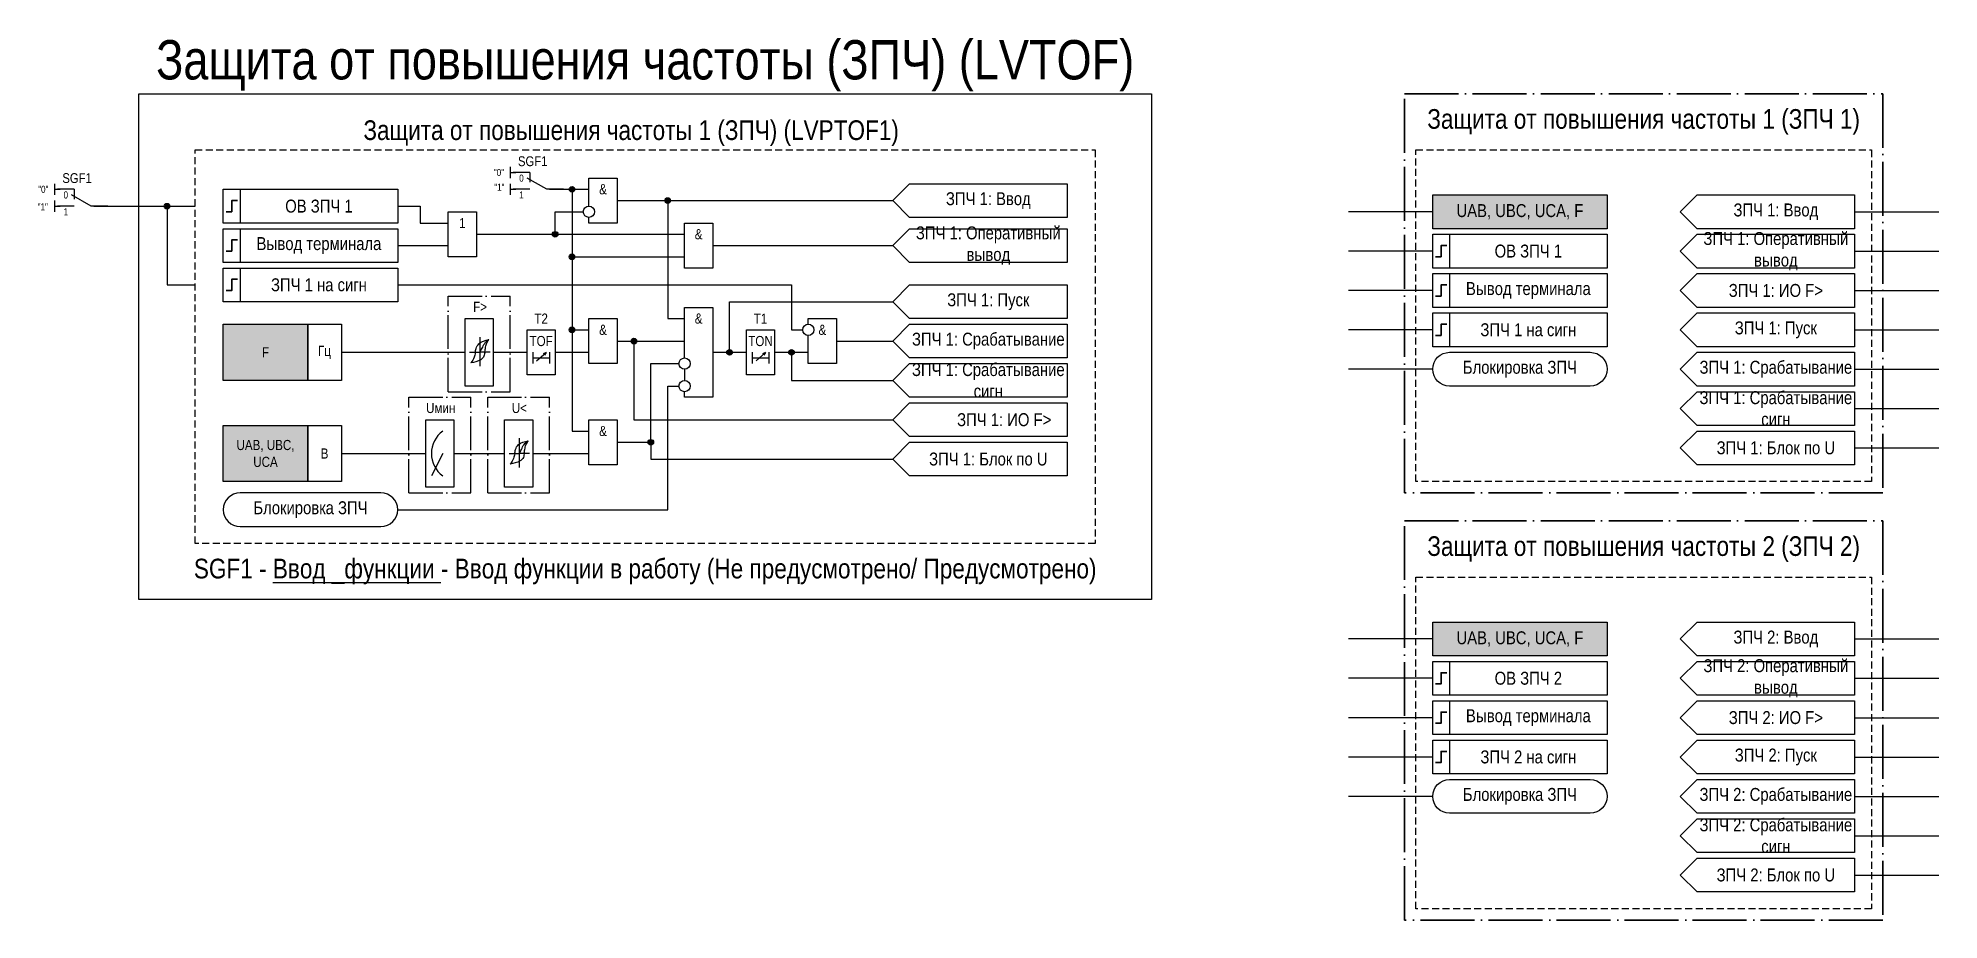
# Model space of a CAD drawing. Header units: millimetres. Extents: x -18 to 320, y -57 to 100.
import ezdxf
from ezdxf.enums import TextEntityAlignment as Align

# ---------------------------------------------------------------- set-up
doc = ezdxf.new("R2010")
doc.units = ezdxf.units.MM
doc.linetypes.add('ACAD_ISO04W100', pattern=[30, 24, -3, 0, -3])
doc.linetypes.add('штриховая2', pattern=[0.375, 0.25, -0.125])
doc.layers.add('TEXT', color=7, linetype='Continuous', lineweight=25)
doc.layers.add('Основная', color=7, linetype='Continuous')
doc.styles.add('1.8_Gost_RD', font='ARIALN.TTF', dxfattribs={"height": 1.8})
doc.styles.add('2.5_Gost_RD', font='ARIALN.TTF', dxfattribs={"height": 2.5})
doc.styles.add('3.5_Gost_RD', font='ARIALN.TTF', dxfattribs={"height": 3.5})
doc.styles.add('Вывод', font='ARIALN.TTF', dxfattribs={"height": 2.5})
doc.styles.add('Компонент', font='ARIALN.TTF', dxfattribs={"height": 3.5})

# ---------------------------------------------------------------- blocks, each defined once
blk = doc.blocks.new('Точка')
at = {"ltscale": 100}
h = blk.add_hatch(color=256, dxfattribs=at)
h.dxf.hatch_style = 1
edge = h.paths.add_edge_path()
edge.add_arc((0, 0), 0.5, 0, 360)
blk.add_circle((0, 0), 0.5, dxfattribs=at)
blk = doc.blocks.new('*U90')
at = {"layer": 'Основная', "linetype": 'ACAD_ISO04W100', "ltscale": 0.25}
for p, q in [((0, 0), (11, 0)), ((0, -17), (0, 0)), ((11, -17), (11, 0)), ((0, -17), (11, -17))]:
    blk.add_line(p, q, dxfattribs=at)
at = {"layer": 'Основная', "style": 'Компонент'}
blk.add_attdef('ОУ', text='', height=3.5, dxfattribs=at).set_placement((11, 0), align=Align.MIDDLE_CENTER)
blk = doc.blocks.new('*U70')
at = {"layer": 'Основная', "linetype": 'ACAD_ISO04W100', "ltscale": 0.25}
for p, q in [((0, 0), (11, 0)), ((0, -17), (0, 0)), ((11, -17), (11, 0)), ((0, -17), (11, -17))]:
    blk.add_line(p, q, dxfattribs=at)
at = {"layer": 'Основная', "style": 'Компонент'}
blk.add_attdef('ОУ', text='', height=3.5, dxfattribs=at).set_placement((11, 0), align=Align.MIDDLE_CENTER)
blk = doc.blocks.new('*U79')
at = {"layer": 'Основная', "color": 0}
blk.add_line((0, 0), (7, 4), dxfattribs=at)
at = {"layer": 'Основная', "ltscale": 0.35}
blk.add_line((6, 6), (6, 2.5), dxfattribs=at)
blk = doc.blocks.new('*U81')
at = {"layer": 'Основная', "color": 0}
for p, q in [((-3, 6), (-9, 6)), ((-3, 0), (-9, 0)), ((9, 0), (3, 0))]:
    blk.add_line(p, q, dxfattribs=at)
at = {"layer": 'Основная', "ltscale": 0.25, "xscale": -1}
blk.add_blockref('*U79', (3, 0), dxfattribs=at)
at = {"layer": 'Основная'}
for tag, height, style, p in [('В1', 2.5, 'Вывод', (-14, 6)), ('ОУ', 3.5, 'Компонент', (-2, 10)), ('В2', 2.5, 'Вывод', (-6, 4)), ('В3', 2.5, 'Вывод', (-6, -2))]:
    blk.add_attdef(tag, text='', height=height, dxfattribs=dict(at, style=style)).set_placement(p, align=Align.MIDDLE_CENTER)

msp = doc.modelspace()

# ---------------------------------------------------------------- hatches: boundary and pattern name
at = {"ltscale": 100, "true_color": 0xf7941d}
h = msp.add_hatch(color=30, dxfattribs=at)
h.dxf.hatch_style = 1
h.paths.add_polyline_path([(230, 72), (261, 72), (261, 66), (230, 66)])
at = {"ltscale": 100, "true_color": 0xef8637}
h = msp.add_hatch(color=30, dxfattribs=at)
h.dxf.hatch_style = 1
h.paths.add_polyline_path([(15, 49), (30, 49), (30, 39), (15, 39)])
h = msp.add_hatch(color=30, dxfattribs=at)
h.dxf.hatch_style = 1
h.paths.add_polyline_path([(15, 31), (30, 31), (30, 21), (15, 21)])
at = {"ltscale": 100, "true_color": 0xf7941d}
h = msp.add_hatch(color=30, dxfattribs=at)
h.dxf.hatch_style = 1
h.paths.add_polyline_path([(230, -4), (261, -4), (261, -10), (230, -10)])

# ---------------------------------------------------------------- linework, layer by layer
at = {"ltscale": 100}
for p, q in [((66, 77), (66, 75)), ((66, 76), (67, 76)), ((66, 74), (66, 72)), ((66, 73), (67, 73)), ((69, 73), (68, 73)), ((230, 69), (215, 69)), ((305, 69), (320, 69)), ((230, 62), (215, 62)), ((305, 62), (320, 62)), ((230, 55), (215, 55)), ((305, 55), (320, 55)), ((230, 48), (215, 48)), ((305, 48), (320, 48)), ((70.7, 42.46), (72.37, 43.95)), ((72.37, 43.95), (71.85, 43.73)), ((72.37, 43.95), (72.11, 43.48)), ((97, 41), (97, 39)), ((230, 41), (215, 41)), ((305, 41), (320, 41)), ((305, 34), (320, 34)), ((305, 27), (320, 27)), ((230, -7), (215, -7)), ((305, -7), (320, -7)), ((230, -14), (215, -14)), ((305, -14), (320, -14)), ((230, -21), (215, -21)), ((305, -21), (320, -21)), ((230, -28), (215, -28)), ((305, -28), (320, -28)), ((230, -35), (215, -35)), ((305, -35), (320, -35)), ((305, -42), (320, -42)), ((305, -49), (320, -49))]:
    msp.add_line(p, q, dxfattribs=at)
at = {"color": 6, "ltscale": 100}
for p, q in [((-15, 74), (-15, 72)), ((-15, 73), (-14, 73)), ((-15, 71), (-15, 69)), ((-15, 70), (-14, 70))]:
    msp.add_line(p, q, dxfattribs=at)
at = {"color": 7, "ltscale": 100}
for p, q in [((58.79, 44), (60.6, 44)), ((62.42, 44), (60.6, 44)), ((109.7, 42.46), (111.37, 43.95)), ((111.37, 43.95), (110.85, 43.73)), ((111.37, 43.95), (111.11, 43.48)), ((54, 26), (52, 22)), ((65.79, 26), (67.6, 26)), ((69.42, 26), (67.6, 26))]:
    msp.add_line(p, q, dxfattribs=at)
for p, q in [((60.6, 46.72), (60.6, 41.52)), ((67.6, 28.72), (67.6, 23.52))]:
    msp.add_line(p, q)
at = {"color": 3, "ltscale": 100}
msp.add_lwpolyline([(0, 90), (180, 90), (180, 0), (0, 0)], close=True, dxfattribs=at)
at = {"color": 251, "linetype": 'ACAD_ISO04W100', "lineweight": 30, "ltscale": 0.4, "true_color": 0x58595b}
for points in [[(225, 90), (310, 90), (310, 19), (225, 19)], [(225, 14), (310, 14), (310, -57), (225, -57)]]:
    msp.add_lwpolyline(points, close=True, dxfattribs=at)
at = {"linetype": 'штриховая2', "ltscale": 5}
for points in [[(10, 80), (170, 80), (170, 10), (10, 10)], [(227, 80), (308, 80), (308, 21), (227, 21)], [(227, 4), (308, 4), (308, -55), (227, -55)]]:
    msp.add_lwpolyline(points, close=True, dxfattribs=at)
at = {"ltscale": 100}
for points in [[(80, 70), (80, 75), (85, 75), (85, 67), (80, 67), (80, 68)], [(73, 73), (80, 73)], [(73, 73), (77, 73), (77, 48), (80, 48)], [(73, 73), (77, 73), (77, 30), (80, 30)], [(74, 73), (77, 73), (77, 61), (97, 61)], [(85, 71), (134, 71)], [(85, 71), (94, 71), (94, 50), (97, 50)], [(46, 70), (50, 70), (50, 67), (55, 67)], [(60, 65), (74, 65), (74, 69), (79, 69)], [(60, 65), (97, 65)], [(274, 62), (274, 62), (277, 65), (305, 65), (305, 59), (277, 59), (274, 62)], [(46, 63), (55, 63)], [(102, 63), (134, 63)], [(46, 56), (116, 56), (116, 48), (118, 48)], [(97, 43), (97, 52), (102, 52), (102, 36), (97, 36), (97, 37)], [(102, 44), (105, 44), (105, 53), (134, 53)], [(119, 49), (119, 50), (124, 50), (124, 42), (119, 42), (119, 47)], [(36, 44), (58, 44)], [(63, 44), (69, 44)], [(70, 44), (70, 42)], [(73, 44), (73, 42)], [(74, 44), (80, 44)], [(85, 46), (97, 46)], [(85, 46), (88, 46), (88, 32), (134, 32)], [(102, 44), (108, 44)], [(109, 44), (109, 42)], [(112, 44), (112, 42)], [(113, 44), (119, 44)], [(113, 44), (116, 44), (116, 39), (134, 39)], [(124, 46), (134, 46)], [(70, 43), (73, 43)], [(85, 28), (91, 28), (91, 42), (96, 42)], [(109, 43), (112, 43)], [(46, 16), (94, 16), (94, 38), (96, 38)], [(85, 28), (91, 28), (91, 25), (134, 25)], [(36, 26), (51, 26)], [(56, 26), (65, 26)], [(70, 26), (80, 26)], [(274, -14), (274, -14), (277, -11), (305, -11), (305, -17), (277, -17), (274, -14)]]:
    msp.add_lwpolyline(points, dxfattribs=at)
for points in [[(15, 73), (18, 73), (18, 67), (15, 67)], [(15, 73), (46, 73), (46, 67), (15, 67)], [(165, 74), (165, 68), (137, 68), (134, 71), (137, 74)], [(230, 72), (261, 72), (261, 66), (230, 66)], [(305, 72), (305, 66), (277, 66), (274, 69), (277, 72)], [(55, 69), (60, 69), (60, 61), (55, 61)], [(15, 66), (46, 66), (46, 60), (15, 60)], [(15, 66), (18, 66), (18, 60), (15, 60)], [(97, 67), (102, 67), (102, 59), (97, 59)], [(165, 66), (165, 60), (137, 60), (134, 63), (137, 66)], [(230, 65), (233, 65), (233, 59), (230, 59)], [(230, 65), (261, 65), (261, 59), (230, 59)], [(15, 59), (18, 59), (18, 53), (15, 53)], [(15, 59), (46, 59), (46, 53), (15, 53)], [(230, 58), (261, 58), (261, 52), (230, 52)], [(230, 58), (233, 58), (233, 52), (230, 52)], [(277, 58), (305, 58), (305, 52), (277, 52), (274, 55)], [(137, 56), (165, 56), (165, 50), (137, 50), (134, 53)], [(230, 51), (233, 51), (233, 45), (230, 45)], [(230, 51), (261, 51), (261, 45), (230, 45)], [(277, 51), (305, 51), (305, 45), (277, 45), (274, 48)], [(15, 49), (30, 49), (30, 39), (15, 39)], [(30, 49), (36, 49), (36, 39), (30, 39)], [(58, 50), (63, 50), (63, 38), (58, 38)], [(69, 48), (74, 48), (74, 40), (69, 40)], [(80, 50), (85, 50), (85, 42), (80, 42)], [(108, 48), (113, 48), (113, 40), (108, 40)], [(137, 49), (165, 49), (165, 43), (137, 43), (134, 46)], [(277, 44), (305, 44), (305, 38), (277, 38), (274, 41)], [(137, 42), (165, 42), (165, 36), (137, 36), (134, 39)], [(137, 35), (165, 35), (165, 29), (137, 29), (134, 32)], [(277, 37), (305, 37), (305, 31), (277, 31), (274, 34)], [(15, 31), (30, 31), (30, 21), (15, 21)], [(30, 31), (36, 31), (36, 21), (30, 21)], [(51, 32), (56, 32), (56, 20), (51, 20)], [(65, 32), (70, 32), (70, 20), (65, 20)], [(80, 32), (85, 32), (85, 24), (80, 24)], [(137, 28), (165, 28), (165, 22), (137, 22), (134, 25)], [(277, 30), (305, 30), (305, 24), (277, 24), (274, 27)], [(230, -4), (261, -4), (261, -10), (230, -10)], [(305, -4), (305, -10), (277, -10), (274, -7), (277, -4)], [(230, -11), (233, -11), (233, -17), (230, -17)], [(230, -11), (261, -11), (261, -17), (230, -17)], [(230, -18), (261, -18), (261, -24), (230, -24)], [(230, -18), (233, -18), (233, -24), (230, -24)], [(277, -18), (305, -18), (305, -24), (277, -24), (274, -21)], [(230, -25), (233, -25), (233, -31), (230, -31)], [(230, -25), (261, -25), (261, -31), (230, -31)], [(277, -25), (305, -25), (305, -31), (277, -31), (274, -28)], [(277, -32), (305, -32), (305, -38), (277, -38), (274, -35)], [(277, -39), (305, -39), (305, -45), (277, -45), (274, -42)], [(277, -46), (305, -46), (305, -52), (277, -52), (274, -49)]]:
    msp.add_lwpolyline(points, close=True, dxfattribs=at)
at = {"lineweight": 30, "ltscale": 100}
for points in [[(17.5, 71), (16.5, 71), (16.5, 69), (15.5, 69)], [(17.5, 64), (16.5, 64), (16.5, 62), (15.5, 62)], [(232.5, 63), (231.5, 63), (231.5, 61), (230.5, 61)], [(17.5, 57), (16.5, 57), (16.5, 55), (15.5, 55)], [(232.5, 56), (231.5, 56), (231.5, 54), (230.5, 54)], [(232.5, 49), (231.5, 49), (231.5, 47), (230.5, 47)], [(232.5, -13), (231.5, -13), (231.5, -15), (230.5, -15)], [(232.5, -20), (231.5, -20), (231.5, -22), (230.5, -22)], [(232.5, -27), (231.5, -27), (231.5, -29), (230.5, -29)]]:
    msp.add_lwpolyline(points, dxfattribs=at)
at = {"color": 6, "ltscale": 100}
for points in [[(-8, 70), (10, 70)], [(-8, 70), (5, 70), (5, 56), (10, 56)]]:
    msp.add_lwpolyline(points, dxfattribs=at)
at = {"ltscale": 100}
for points in [[(233, 38, -1), (233, 44), (258, 44, -1), (258, 38)], [(18, 13), (43, 13, 1), (43, 19), (18, 19, 1)], [(233, -38, -1), (233, -32), (258, -32, -1), (258, -38)]]:
    msp.add_lwpolyline(points, format="xyb", close=True, dxfattribs=at)
for centre in [(80, 69), (97, 42), (97, 38)]:
    msp.add_circle(centre, 1)
msp.add_circle((119, 48), 1, dxfattribs=at)
at = {"color": 7, "ltscale": 100}
msp.add_arc((57, 26), 5, 126.8699, 233.1301, dxfattribs=at)
for points in [[(59.8, 43.92), (59.95, 44.71), (60.44, 45.54), (62.2, 46.26)], [(60.6, 44), (61, 44.72), (61.47, 45.6), (62.2, 46.26)], [(61.48, 43.92), (61.6, 44.71), (61.81, 45.54), (62.2, 46.26)], [(59.8, 43.92), (59.6, 43.13), (59, 42.12)], [(61.48, 43.92), (61.25, 43.13), (60.76, 42.67), (59, 42.12)], [(66.8, 25.92), (66.95, 26.71), (67.44, 27.54), (69.2, 28.26)], [(67.6, 26), (68, 26.72), (68.47, 27.6), (69.2, 28.26)], [(68.48, 25.92), (68.6, 26.71), (68.81, 27.54), (69.2, 28.26)], [(66.8, 25.92), (66.6, 25.13), (66, 24.12)], [(68.48, 25.92), (68.25, 25.13), (67.76, 24.67), (66, 24.12)]]:
    msp.add_spline(points, degree=3)

# ---------------------------------------------------------------- block references
at = {"ltscale": 100}
for p in [(77, 73), (5, 70), (74, 65), (77, 61), (77, 48), (88, 46)]:
    msp.add_blockref('Точка', p, dxfattribs=at)
at = {"color": 1, "ltscale": 100}
for p in [(94, 71), (105, 44), (116, 44), (91, 28)]:
    msp.add_blockref('Точка', p, dxfattribs=at)
at = {"layer": 'Основная', "ltscale": 0.25, "xscale": 0.5, "yscale": 0.5, "zscale": 0.5}
msp.add_blockref('*U81', (71, 73), dxfattribs=at).add_auto_attribs({'ОУ': 'SGF1', 'В1': '"0"', 'В2': '0', 'В3': '1'})
at = {"layer": 'Основная', "color": 6, "ltscale": 0.25, "xscale": 0.5, "yscale": 0.5, "zscale": 0.5}
msp.add_blockref('*U81', (-10, 70), dxfattribs=at).add_auto_attribs({'ОУ': 'SGF1', 'В1': '"0"', 'В2': '0', 'В3': '1'})
at = {"layer": 'Основная', "ltscale": 0.25}
for name, p in [('*U90', (55, 54)), ('*U70', (48, 36)), ('*U90', (62, 36))]:
    msp.add_blockref(name, p, dxfattribs=at)

# ---------------------------------------------------------------- texts
at = {"color": 30, "ltscale": 100, "attachment_point": 5, "style": '3.5_Gost_RD'}
for s, insert, char_height, width in [('{\\C3;Защита от повышения частоты (ЗПЧ) (LVTOF)}', (90, 95), 7, 180), ('Защита от повышения частоты 1 (ЗПЧ) (LVPTOF1)', (87.5, 83), 3.5, 165), ('Защита от повышения частоты 1 (ЗПЧ 1)', (267.5, 85), 3.5, 85), ('Защита от повышения частоты 2 (ЗПЧ 2)', (267.5, 9), 3.5, 85), ('SGF1 - {\\LВвод _функции} - Ввод функции в работу (Не предусмотрено/ Предусмотрено)', (90, 5), 3.5, 170)]:
    msp.add_mtext(s, dxfattribs=dict(at, insert=insert, char_height=char_height, width=width))
at = {"ltscale": 100, "insert": (63.17, 74), "char_height": 1.25, "attachment_point": 1, "style": '3.5_Gost_RD'}
msp.add_mtext_dynamic_manual_height_columns('"1"', width=2, gutter_width=17.5, heights=[0], dxfattribs=at)
at = {"ltscale": 100, "char_height": 1.8, "attachment_point": 5}
for s, insert, width, style in [('&', (82.5, 73), 5, '2.5_Gost_RD'), ('1', (57.5, 67), 5, '2.5_Gost_RD'), ('&', (99.5, 65), 5, '2.5_Gost_RD'), ('T2', (71.5, 50), 5, '2.5_Gost_RD'), ('&', (99.5, 50), 5, '2.5_Gost_RD'), ('T1', (110.5, 50), 5, '2.5_Gost_RD'), ('&', (82.5, 48), 5, '2.5_Gost_RD'), ('&', (121.5, 48), 5, '2.5_Gost_RD'), ('F', (22.5, 44), 15, '1.8_Gost_RD'), ('Гц ', (33, 44), 6, '1.8_Gost_RD'), ('TOF', (71.5, 46), 5, '2.5_Gost_RD'), ('TON', (110.5, 46), 5, '2.5_Gost_RD'), ('&', (82.5, 30), 5, '2.5_Gost_RD'), ('UAB, UBC, ^JUCA', (22.5, 26), 15, '1.8_Gost_RD'), ('В ', (33, 26), 6, '1.8_Gost_RD')]:
    msp.add_mtext(s, dxfattribs=dict(at, insert=insert, width=width, style=style))
at = {"color": 6, "ltscale": 100, "insert": (-18, 70.5), "char_height": 1.25, "attachment_point": 1, "style": '3.5_Gost_RD'}
msp.add_mtext_dynamic_manual_height_columns('"1"', width=2, gutter_width=17.5, heights=[0], dxfattribs=at)
at = {"color": 7, "ltscale": 100, "char_height": 1.8, "attachment_point": 1, "style": '1.8_Gost_RD'}
for s, width, insert in [('\\pi4.41288;F>', 10, (55, 53)), ('\\pi3.04925;Uмин', 11, (48, 35)), ('\\pi4.2912;U<', 11, (62, 35))]:
    msp.add_mtext_dynamic_manual_height_columns(s, width=width, gutter_width=17.5, heights=[0], dxfattribs=dict(at, insert=insert))
at = {"layer": 'TEXT', "color": 0, "ltscale": 100, "char_height": 2.3, "attachment_point": 5, "style": '2.5_Gost_RD'}
for s, insert, width in [('{\\C256;ОВ ЗПЧ 1}', (32, 70), 28), ('{\\C256;UAB, UBC, UCA, F}', (245.5, 69), 31), ('{\\C256;Вывод терминала}', (32, 63), 28), ('{\\C256;ОВ ЗПЧ 1}', (247, 62), 28), ('{\\C256;ЗПЧ 1 на сигн}', (32, 56), 28), ('{\\C256;ЗПЧ 1: Пуск}', (151, 53), 28), ('{\\C256;Вывод терминала}', (247, 55), 28), ('{\\C256;ЗПЧ 1: ИО \\C7;F>}', (291, 55), 28), ('{\\C256;ЗПЧ 1: Срабатывание}', (151, 46), 28), ('{\\C256;ЗПЧ 1 на сигн}', (247, 48), 28), ('{\\C256;ЗПЧ 1: Пуск}', (291, 48), 28), ('{\\C256;Блокировка ЗПЧ}', (245.5, 41), 31), ('{\\C256;ЗПЧ 1: Срабатывание}', (291, 41), 28), ('{\\C256;ЗПЧ 1: Срабатывание сигн}', (291, 34), 28), ('\\pi5.63868;{\\C256;ЗПЧ 1: ИО \\C7;F>}', (151, 32), 28), ('{\\C256;ЗПЧ 1: Блок по U}', (291, 27), 28), ('{\\C256;ЗПЧ 1: Блок по U}', (151, 25), 28), ('{\\C256;Блокировка ЗПЧ}', (30.5, 16), 31), ('{\\C256;UAB, UBC, UCA, F}', (245.5, -7), 31), ('{\\C256;ОВ ЗПЧ 2}', (247, -14), 28), ('{\\C256;Вывод терминала}', (247, -21), 28), ('{\\C256;ЗПЧ 2: ИО \\C7;F>}', (291, -21), 28), ('{\\C256;ЗПЧ 2 на сигн}', (247, -28), 28), ('{\\C256;ЗПЧ 2: Пуск}', (291, -28), 28), ('{\\C256;Блокировка ЗПЧ}', (245.5, -35), 31), ('{\\C256;ЗПЧ 2: Срабатывание}', (291, -35), 28), ('{\\C256;ЗПЧ 2: Срабатывание сигн}', (291, -42), 28), ('{\\C256;ЗПЧ 2: Блок по U}', (291, -49), 28)]:
    msp.add_mtext(s, dxfattribs=dict(at, insert=insert, width=width))
at = {"layer": 'TEXT', "ltscale": 100, "char_height": 2.3, "width": 28, "attachment_point": 5, "style": '2.5_Gost_RD'}
for s, insert in [('ЗПЧ 1: Ввод', (151, 71)), ('ЗПЧ 1: Ввод', (291, 69)), ('ЗПЧ 1: Оперативный вывод', (151, 63)), ('ЗПЧ 1: Оперативный вывод', (291, 62)), ('ЗПЧ 1: Срабатывание^Jсигн', (151, 39)), ('ЗПЧ 2: Ввод', (291, -7)), ('ЗПЧ 2: Оперативный вывод', (291, -14))]:
    msp.add_mtext(s, dxfattribs=dict(at, insert=insert))

doc.saveas('drawing.dxf')
